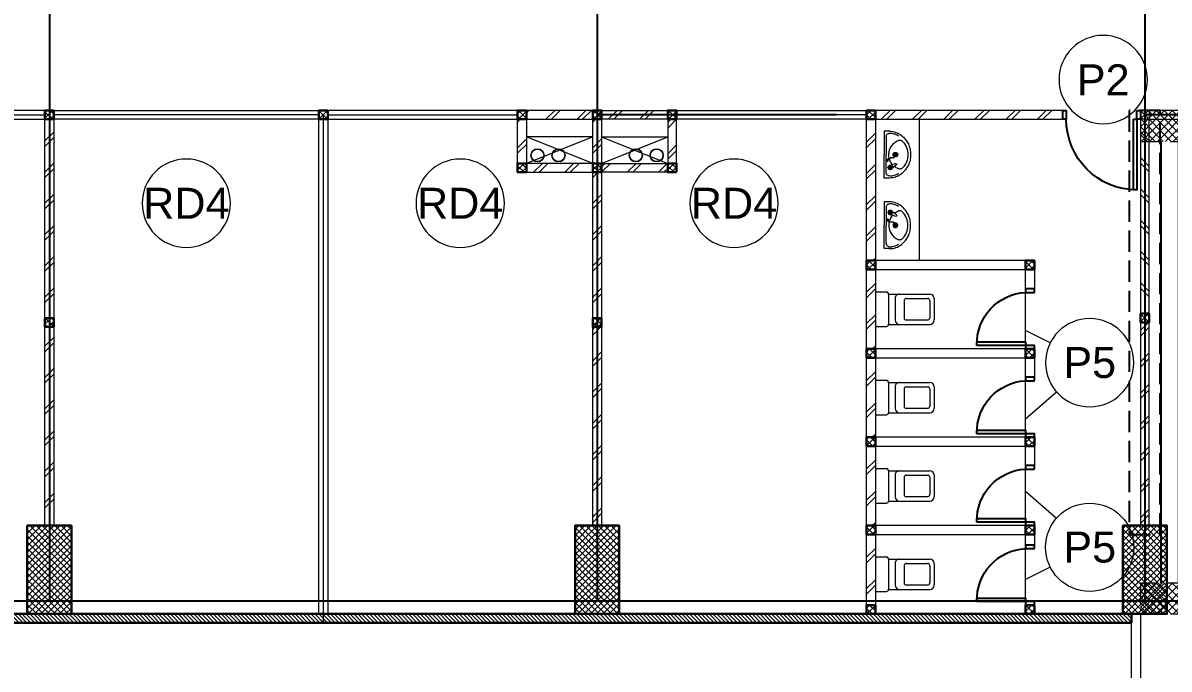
# Model space of a CAD drawing. Header units: millimetres. Extents: x -108 to 357, y -17 to 192.
# Drawn here: x 139.47 to 152.45, y 42.62 to 49.94 of the extents above; entities that cross this region are included whole.
import ezdxf
from ezdxf.enums import TextEntityAlignment as Align

# ---------------------------------------------------------------- set-up
doc = ezdxf.new("R2010")
doc.units = ezdxf.units.MM
doc.linetypes.add('ACAD_ISO02W100', pattern=[15, 12, -3])
doc.layers.get('defpoints').update_dxf_attribs({"color": 1})
doc.layers.add('AR_BETON', color=150, linetype='Continuous')
doc.layers.add('Kusen', color=30, linetype='Continuous')
for name, color, linetype, lineweight in [('ars', 11, 'Continuous', 0), ('ars @ 1', 11, 'Continuous', 0), ('KOL', 1, 'Continuous', 30), ('KOLOM', 4, 'Continuous', 9), ('lan', 7, 'Continuous', 15), ('LIFT', 15, 'Continuous', 15), ('NOT', 7, 'Continuous', 20), ('SANITAIR', 15, 'Continuous', 9), ('tem', 5, 'Continuous', 20), ('u', 6, 'Continuous', 20)]:
    doc.layers.add(name, color=color, linetype=linetype, lineweight=lineweight)
doc.layers.add('as', color=1, linetype='Continuous', plot=False)
doc.layers.add('POLYLINE TPAK', color=4, linetype='Continuous', lineweight=20, plot=False)
doc.styles.add('S', font='simplex', dxfattribs={"width": 0.75})
doc.styles.get("Standard").update_dxf_attribs({"font": 'arial.ttf'})
pattern_1 = [(225, (0.63436, 58.09238), (0.1767767, -0.1767767), []), (225, (0.57186, 58.09238), (0.1767767, -0.1767767), [])]
pattern_2 = [(45, (21.54994, -6.0569), (-0.1767767, 0.1767767), []), (45, (21.61244, -6.0569), (-0.1767767, 0.1767767), [])]
pattern_3 = [(45, (23.27994, -1.9569), (-0.1767767, 0.1767767), []), (45, (23.34244, -1.9569), (-0.1767767, 0.1767767), [])]
pattern_4 = [(45, (23.27994, -2.5569), (-0.1767767, 0.1767767), []), (45, (23.34244, -2.5569), (-0.1767767, 0.1767767), [])]

# ---------------------------------------------------------------- blocks, each defined once
blk = doc.blocks.new('NAV')
blk.add_circle((0, -0.4), 0.4)
at = {"style": 'S', "width": 0.75, "flags": 4}
blk.add_attdef('AV', text='', height=0.3, dxfattribs=at).set_placement((0, -0.4), align=Align.MIDDLE)
blk = doc.blocks.new('k2')
at = {"layer": 'ars'}
h = blk.add_hatch(dxfattribs=at)
h.set_pattern_fill('_USER', color=256, scale=0.05, angle=45, double=1, pattern_type=0)
h.set_pattern_definition([(45, (0, -5), (-0.03535534, 0.03535534), []), (135, (0, -5), (-0.03535534, -0.03535534), [])])
h.paths.add_polyline_path([(-0.25, -0.5), (0.25, -0.5), (0.25, 0.5), (-0.25, 0.5)])
at = {"layer": 'KOL'}
blk.add_lwpolyline([(-0.25, -0.5), (0.25, -0.5), (0.25, 0.5), (-0.25, 0.5)], close=True, dxfattribs=at)
blk = doc.blocks.new('K 10.10')
at = {"layer": 'ars'}
h = blk.add_hatch(dxfattribs=at)
h.set_pattern_fill('_USER', color=256, scale=0.05, angle=45, double=1, pattern_type=0)
h.set_pattern_definition([(45, (0, 0), (-0.035355339, 0.035355339), []), (135, (0, 0), (-0.035355339, -0.035355339), [])])
h.paths.add_polyline_path([(1560.538, 1380.407), (1560.638, 1380.407), (1560.638, 1380.507), (1560.538, 1380.507)])
at = {"layer": 'KOL'}
blk.add_lwpolyline([(1560.538, 1380.407), (1560.638, 1380.407), (1560.638, 1380.507), (1560.538, 1380.507)], close=True, dxfattribs=at)
blk = doc.blocks.new('P.60')
at = {"layer": 'Kusen'}
for points in [[(1472.835, 997.535), (1472.875, 997.535), (1472.875, 997.435), (1472.835, 997.435)], [(1473.475, 997.535), (1473.515, 997.535), (1473.515, 997.435), (1473.475, 997.435)], [(1472.875, 996.885), (1472.915, 996.885), (1472.915, 997.435), (1472.875, 997.435)]]:
    blk.add_lwpolyline(points, close=True, dxfattribs=at)
blk.add_arc((1472.895, 997.466), 0.581, 268.0266, 356.9943, dxfattribs=at)
blk = doc.blocks.new('WASHTAFEL')
for points in [[(0.103, 0.217), (0.119, 0.228), (0.134, 0.237), (0.15, 0.246), (0.167, 0.252), (0.184, 0.258), (0.202, 0.262), (0.22, 0.264), (0.24, 0.265)], [(0.24, 0.265), (0.299, 0.265)], [(0.299, 0.265), (0.299, 0)], [(0, 0), (0, 0.016), (0.001, 0.031), (0.004, 0.047), (0.006, 0.063), (0.01, 0.077), (0.015, 0.092), (0.025, 0.12), (0.041, 0.146), (0.05, 0.16), (0.059, 0.172), (0.069, 0.184), (0.08, 0.196), (0.091, 0.206), (0.103, 0.217)], [(0.03, 0), (0.031, 0.021), (0.034, 0.041), (0.039, 0.062), (0.046, 0.081), (0.054, 0.099), (0.065, 0.117), (0.077, 0.134), (0.091, 0.15)], [(0.091, 0.15), (0.097, 0.155), (0.102, 0.159), (0.108, 0.161), (0.114, 0.162), (0.12, 0.163), (0.127, 0.163), (0.133, 0.162), (0.139, 0.16)], [(0.138, 0.213), (0.15, 0.222), (0.162, 0.228), (0.174, 0.232), (0.188, 0.237), (0.201, 0.24), (0.214, 0.242), (0.228, 0.242), (0.242, 0.241)], [(0.139, 0.16), (0.15, 0.155), (0.162, 0.149), (0.172, 0.143), (0.182, 0.134)], [(0.16, 0.117), (0.212, 0.157)], [(0.208, 0.14), (0.206, 0.142), (0.203, 0.143), (0.202, 0.146), (0.203, 0.15), (0.206, 0.151), (0.207, 0.151), (0.208, 0.151), (0.209, 0.151)], [(0.208, 0.145), (0.208, 0.142), (0.209, 0.137), (0.212, 0.133), (0.214, 0.13), (0.218, 0.127), (0.222, 0.125), (0.225, 0.123), (0.23, 0.123), (0.235, 0.123), (0.238, 0.125), (0.242, 0.127), (0.246, 0.13), (0.248, 0.133), (0.251, 0.137), (0.252, 0.142), (0.253, 0.145), (0.252, 0.15), (0.251, 0.154), (0.248, 0.159), (0.246, 0.161), (0.242, 0.165), (0.238, 0.166), (0.235, 0.167), (0.23, 0.168), (0.225, 0.167), (0.222, 0.166), (0.218, 0.165), (0.214, 0.161), (0.212, 0.159), (0.209, 0.154), (0.208, 0.15), (0.208, 0.145)], [(0.218, 0.126), (0.215, 0.123), (0.212, 0.123), (0.209, 0.125), (0.208, 0.127), (0.208, 0.131), (0.209, 0.131), (0.209, 0.132), (0.211, 0.133)], [(0.212, 0.157), (0.209, 0.16), (0.211, 0.163), (0.212, 0.166), (0.215, 0.167), (0.218, 0.166), (0.219, 0.165), (0.219, 0.165)], [(0.215, 0.145), (0.217, 0.14), (0.22, 0.136), (0.225, 0.132), (0.23, 0.131), (0.236, 0.132), (0.241, 0.136), (0.243, 0.14), (0.245, 0.145), (0.243, 0.151), (0.241, 0.156), (0.236, 0.159), (0.23, 0.16), (0.225, 0.159), (0.22, 0.156), (0.217, 0.151), (0.215, 0.145)], [(0.224, 0.145), (0.225, 0.14), (0.23, 0.139), (0.235, 0.14), (0.237, 0.145), (0.235, 0.15), (0.23, 0.153), (0.225, 0.15), (0.224, 0.145)], [(0.225, 0.167), (0.226, 0.169), (0.228, 0.172), (0.231, 0.172), (0.234, 0.171), (0.236, 0.168), (0.236, 0.167), (0.236, 0.166)], [(0.249, 0.132), (0.249, 0.13), (0.249, 0.127), (0.248, 0.125), (0.245, 0.123), (0.242, 0.125), (0.241, 0.125), (0.241, 0.125)], [(0.242, 0.241), (0.249, 0.24), (0.255, 0.237), (0.262, 0.234), (0.269, 0.228), (0.272, 0.222), (0.275, 0.215), (0.277, 0.208), (0.277, 0.2)], [(0.242, 0.163), (0.245, 0.165), (0.247, 0.166), (0.251, 0.165), (0.252, 0.161), (0.252, 0.159), (0.251, 0.157), (0.251, 0.156), (0.249, 0.156)], [(0.253, 0.15), (0.255, 0.149), (0.257, 0.146), (0.258, 0.143), (0.255, 0.14), (0.253, 0.138), (0.253, 0.138), (0.252, 0.138)], [(0.277, 0.2), (0.277, 0)], [(0.103, -0.217), (0.091, -0.207), (0.08, -0.196), (0.069, -0.184), (0.059, -0.173), (0.05, -0.16), (0.041, -0.148), (0.025, -0.121), (0.015, -0.092), (0.01, -0.077), (0.006, -0.062), (0.004, -0.046), (0.001, -0.031), (0, -0.016), (0, 0)], [(0.139, -0.161), (0.133, -0.162), (0.127, -0.163), (0.12, -0.163), (0.114, -0.162), (0.108, -0.161), (0.102, -0.159), (0.097, -0.155), (0.091, -0.15), (0.077, -0.134), (0.065, -0.119), (0.054, -0.099), (0.046, -0.081), (0.039, -0.062), (0.034, -0.041), (0.031, -0.022), (0.03, 0)], [(0.246, 0), (0.246, -0.013), (0.243, -0.025), (0.242, -0.039), (0.238, -0.051), (0.234, -0.063), (0.23, -0.075), (0.224, -0.086), (0.218, -0.097), (0.209, -0.107), (0.202, -0.116), (0.194, -0.126), (0.184, -0.133), (0.173, -0.142), (0.162, -0.149), (0.151, -0.155), (0.139, -0.161)], [(0.185, 0.022), (0.19, 0.019), (0.194, 0.016), (0.196, 0.012), (0.197, 0.006), (0.199, 0.002), (0.199, -0.002), (0.197, -0.008), (0.195, -0.012), (0.192, -0.017), (0.189, -0.021), (0.184, -0.023), (0.179, -0.024), (0.174, -0.025), (0.169, -0.025), (0.165, -0.024), (0.16, -0.022), (0.156, -0.019), (0.153, -0.016), (0.15, -0.011), (0.148, -0.006), (0.146, -0.001), (0.146, 0.004), (0.148, 0.008), (0.15, 0.012), (0.156, 0.021), (0.165, 0.025), (0.173, 0.025), (0.182, 0.024)], [(0.162, 0.103), (0.157, 0.11), (0.156, 0.115), (0.16, 0.117)], [(0.179, 0.013), (0.184, 0.01), (0.188, 0.005), (0.188, -0.001), (0.185, -0.006), (0.182, -0.011), (0.178, -0.013), (0.172, -0.015), (0.166, -0.012), (0.162, -0.01), (0.16, -0.004), (0.159, 0.001), (0.16, 0.007), (0.162, 0.011), (0.167, 0.013), (0.172, 0.016), (0.177, 0.015)], [(0.168, 0.1), (0.166, 0.1), (0.162, 0.103)], [(0.168, 0.1), (0.223, 0.123)], [(0.174, 0.002), (0.174, -0.001), (0.172, -0.002), (0.171, 0), (0.171, 0.002)], [(0.172, 0.008), (0.174, 0.006), (0.177, 0.008), (0.174, 0.01), (0.172, 0.008)], [(0.172, 0.004), (0.173, 0.001), (0.176, 0.004), (0.173, 0.006), (0.172, 0.004)], [(0.179, 0.013), (0.179, 0.012), (0.178, 0.01), (0.177, 0.01), (0.174, 0.01), (0.174, 0.012), (0.174, 0.013), (0.177, 0.015), (0.178, 0.015)], [(0.178, 0.017), (0.18, 0.015), (0.183, 0.017), (0.18, 0.019), (0.178, 0.017)], [(0.18, 0.021), (0.183, 0.019), (0.184, 0.021), (0.183, 0.023), (0.18, 0.021)], [(0.183, 0.025), (0.185, 0.023), (0.188, 0.025), (0.185, 0.028), (0.183, 0.025)], [(0.185, 0.03), (0.188, 0.028), (0.19, 0.03), (0.188, 0.031), (0.185, 0.03)], [(0.189, 0.033), (0.191, 0.03), (0.194, 0.033), (0.191, 0.034), (0.189, 0.033)], [(0.194, 0.036), (0.195, 0.034), (0.197, 0.036), (0.195, 0.038), (0.194, 0.036)], [(0.197, 0.038), (0.2, 0.035), (0.202, 0.038), (0.2, 0.04), (0.197, 0.038)], [(0.202, 0.038), (0.205, 0.035), (0.206, 0.038), (0.205, 0.04), (0.202, 0.038)], [(0.203, 0.115), (0.215, 0.098), (0.226, 0.081), (0.235, 0.063), (0.241, 0.042)], [(0.207, 0.036), (0.209, 0.034), (0.212, 0.036), (0.209, 0.039), (0.207, 0.036)], [(0.212, 0.036), (0.214, 0.034), (0.217, 0.036), (0.214, 0.039), (0.212, 0.036)], [(0.217, 0.036), (0.219, 0.034), (0.222, 0.036), (0.219, 0.039), (0.217, 0.036)], [(0.222, 0.038), (0.224, 0.035), (0.226, 0.038), (0.224, 0.04), (0.222, 0.038)], [(0.236, 0.123), (0.235, 0.12), (0.232, 0.119), (0.23, 0.117), (0.228, 0.119), (0.225, 0.121), (0.225, 0.122), (0.225, 0.123)], [(0.226, 0.038), (0.229, 0.035), (0.231, 0.038), (0.229, 0.04), (0.226, 0.038)], [(0.231, 0.039), (0.234, 0.036), (0.236, 0.039), (0.234, 0.041), (0.231, 0.039)], [(0.237, 0.039), (0.238, 0.038), (0.241, 0.039), (0.238, 0.041), (0.237, 0.039)], [(0.241, 0.041), (0.243, 0.039), (0.246, 0.041), (0.243, 0.044), (0.241, 0.041)], [(0.242, 0.039), (0.245, 0.019), (0.246, 0)], [(0.246, 0.044), (0.248, 0.041), (0.249, 0.044), (0.248, 0.046), (0.246, 0.044)], [(0.249, 0.047), (0.251, 0.045), (0.253, 0.047), (0.251, 0.05), (0.249, 0.047)], [(0.253, 0.064), (0.253, 0.061), (0.255, 0.058), (0.258, 0.056), (0.262, 0.056), (0.265, 0.056), (0.268, 0.058), (0.27, 0.061), (0.271, 0.064), (0.27, 0.068), (0.268, 0.071), (0.265, 0.073), (0.262, 0.074), (0.258, 0.073), (0.255, 0.071), (0.253, 0.068), (0.253, 0.064)], [(0.264, 0.056), (0.262, 0.052), (0.259, 0.051), (0.255, 0.052), (0.253, 0.053), (0.253, 0.057), (0.253, 0.058), (0.253, 0.059)], [(0.253, 0.051), (0.254, 0.048), (0.257, 0.051), (0.254, 0.053), (0.253, 0.051)], [(0.255, 0.064), (0.258, 0.061), (0.262, 0.059), (0.265, 0.061), (0.268, 0.064), (0.265, 0.069), (0.262, 0.07), (0.258, 0.069), (0.255, 0.064)], [(0.277, -0.201), (0.277, 0)], [(0.299, -0.264), (0.299, 0)], [(0.24, -0.264), (0.22, -0.264), (0.202, -0.262), (0.184, -0.258), (0.167, -0.252), (0.15, -0.246), (0.134, -0.237), (0.119, -0.228), (0.103, -0.217)], [(0.242, -0.242), (0.228, -0.242), (0.214, -0.242), (0.201, -0.24), (0.188, -0.237), (0.174, -0.234), (0.162, -0.228), (0.15, -0.22), (0.138, -0.214)], [(0.277, -0.201), (0.277, -0.208), (0.275, -0.215), (0.272, -0.222), (0.269, -0.228), (0.262, -0.234), (0.255, -0.237), (0.249, -0.24), (0.242, -0.242)], [(0.24, -0.264), (0.299, -0.264)]]:
    blk.add_lwpolyline(points)
blk = doc.blocks.new('SWC1')
for p, q in [((-0.122, 0.665), (0.122, 0.665)), ((-0.172, 0.15), (-0.172, 0.615)), ((-0.122, 0.35), (-0.122, 0.59)), ((-0.097, 0.615), (0.098, 0.615)), ((0.122, 0.35), (0.122, 0.59)), ((0.173, 0.15), (0.173, 0.615)), ((-0.097, 0.325), (0.098, 0.325)), ((-0.17, 0.15), (0.17, 0.15)), ((-0.122, 0.225), (0.122, 0.225)), ((-0.195, 0), (-0.195, 0.125)), ((-0.195, 0), (0.195, 0)), ((0.195, 0), (0.195, 0.125))]:
    blk.add_line(p, q)
for centre, radius, start, end in [((-0.122, 0.615), 0.05, 90, 180), ((0.122, 0.615), 0.05, 0, 90), ((-0.097, 0.59), 0.025, 90, 180), ((0.098, 0.59), 0.025, 0, 90), ((-0.122, 0.275), 0.05, 180, 270), ((-0.097, 0.35), 0.025, 180, 270), ((0.098, 0.35), 0.025, 270, 0), ((0.122, 0.275), 0.05, 270, 0), ((-0.17, 0.125), 0.025, 90, 180), ((0.17, 0.125), 0.025, 0, 90)]:
    blk.add_arc(centre, radius, start, end)
blk = doc.blocks.new('P.80')
at = {"layer": 'Kusen'}
for points in [[(-69.809, -74.837), (-69.769, -74.837), (-69.769, -74.037), (-69.809, -74.037)], [(-70.609, -74.937), (-70.569, -74.937), (-70.569, -74.837), (-70.609, -74.837)], [(-69.769, -74.937), (-69.729, -74.937), (-69.729, -74.837), (-69.769, -74.837)]]:
    blk.add_lwpolyline(points, close=True, dxfattribs=at)
blk.add_arc((-69.769, -74.837), 0.8, 90, 180, dxfattribs=at)
blk = doc.blocks.new('LIFT PENUMPANG')
at = {"layer": 'LIFT'}
for points in [[(-0.705, 1.955), (-0.705, 1.83), (0.695, 1.83), (0.695, 1.955)], [(-0.835, 1.765), (-0.835, 0.085), (0.825, 0.085), (0.825, 1.765)], [(-0.805, 1.735), (-0.805, 0.235), (-0.455, 0.235), (-0.455, 0.085), (0.445, 0.085), (0.445, 0.235), (0.795, 0.235), (0.795, 1.735)], [(-0.455, 0.085), (0.445, 0.085), (0.445, 0.125), (-0.455, 0.125)], [(-0.455, 0.105), (0.445, 0.105), (0.445, 0.125), (-0.455, 0.125)], [(-0.455, 0.025), (0.445, 0.025), (0.445, 0.065), (-0.455, 0.065)], [(-0.455, 0.045), (0.445, 0.045), (0.445, 0.065), (-0.455, 0.065)], [(-0.455, -0.02), (0.445, -0.02), (0.445, 0.02), (-0.455, 0.02)], [(-0.455, 0), (0.445, 0), (0.445, 0.02), (-0.455, 0.02)], [(-0.01, 0.125), (0, 0.125), (0, 0.085), (-0.01, 0.085)], [(-0.01, 0.065), (0, 0.065), (0, 0.025), (-0.01, 0.025)], [(-0.01, 0.02), (0, 0.02), (0, -0.02), (-0.01, -0.02)]]:
    blk.add_lwpolyline(points, close=True, dxfattribs=at)
for points in [[(-0.455, -0.02), (-0.98, -0.02), (-0.98, 0.065), (0.97, 0.065), (0.97, -0.02), (0.445, -0.02)], [(-0.455, -0.02), (-0.455, -0.065), (-0.53, -0.32)], [(0.445, -0.02), (0.445, -0.065), (0.52, -0.32)]]:
    blk.add_lwpolyline(points, dxfattribs=at)
at = {"layer": 'KOLOM', "extrusion": (0, 0, -1), "zscale": -1, "rotation": 270}
blk.add_blockref('K 10.10', (-1379.877, 1560.318), dxfattribs=at)
at = {"layer": 'KOLOM', "extrusion": (0, 0, -1), "xscale": -1, "zscale": -1, "rotation": 90}
blk.add_blockref('K 10.10', (1379.887, 1560.318), dxfattribs=at)
blk = doc.blocks.new('LIFT TENGAH')
at = {"layer": 'ars'}
h = blk.add_hatch(dxfattribs=at)
h.set_pattern_fill('TEMBOK', color=256, scale=0.25)
h.set_pattern_definition([(45, (25.7678, -10.47464), (-0.1767767, 0.1767767), []), (45, (25.8303, -10.47464), (-0.1767767, 0.1767767), [])])
h.paths.add_polyline_path([(-0.115, 5.07), (-0.015, 5.07), (-0.015, 5.6), (-0.115, 5.6)])
h = blk.add_hatch(dxfattribs=at)
h.set_pattern_fill('TEMBOK', color=256, scale=0.25)
h.set_pattern_definition([(45, (29.5928, -10.47464), (-0.1767767, 0.1767767), []), (45, (29.6553, -10.47464), (-0.1767767, 0.1767767), [])])
h.paths.add_polyline_path([(3.71, 4.4), (3.81, 4.4), (3.81, 5.6), (3.71, 5.6)])
h = blk.add_hatch(dxfattribs=at)
h.set_pattern_fill('TEMBOK', color=256, scale=0.25)
h.set_pattern_definition([(45, (1.7978, -8.52464), (-0.1767767, 0.1767767), []), (45, (1.8603, -8.52464), (-0.1767767, 0.1767767), [])])
h.paths.add_polyline_path([(4.185, 5.6), (3.81, 5.6), (3.81, 5.7), (4.185, 5.7)])
h = blk.add_hatch(dxfattribs=at)
h.set_pattern_fill('TEMBOK', color=256, scale=0.25)
h.set_pattern_definition([(45, (3.0728, -8.52464), (-0.1767767, 0.1767767), []), (45, (3.1353, -8.52464), (-0.1767767, 0.1767767), [])])
h.paths.add_polyline_path([(5.395, 5.6), (5.085, 5.6), (5.085, 5.7), (5.395, 5.7)])
h = blk.add_hatch(dxfattribs=at)
h.set_pattern_fill('TEMBOK', color=256, scale=0.25)
h.set_pattern_definition([(45, (3.9628, -8.52464), (-0.1767767, 0.1767767), []), (45, (4.0253, -8.52464), (-0.1767767, 0.1767767), [])])
h.paths.add_polyline_path([(6.285, 5.6), (6.075, 5.6), (6.075, 5.7), (6.285, 5.7)])
h = blk.add_hatch(dxfattribs=at)
h.set_pattern_fill('TEMBOK', color=256, scale=0.25)
h.set_pattern_definition([(45, (-33.865, -7.775), (-0.1767767, 0.1767767), []), (45, (-33.8025, -7.775), (-0.1767767, 0.1767767), [])])
h.paths.add_polyline_path([(6.285, 5.6), (6.385, 5.6), (6.385, 5.1), (6.285, 5.1)])
h = blk.add_hatch(dxfattribs=at)
h.set_pattern_fill('TEMBOK', color=256, scale=0.25)
h.set_pattern_definition([(45, (30.8678, -10.87464), (-0.1767767, 0.1767767), []), (45, (30.9303, -10.87464), (-0.1767767, 0.1767767), [])])
h.paths.add_polyline_path([(4.985, 4.4), (5.085, 4.4), (5.085, 5.2), (4.985, 5.2)])
h = blk.add_hatch(dxfattribs=at)
h.set_pattern_fill('TEMBOK', color=256, scale=0.25)
h.set_pattern_definition([(45, (-0.87266, -7.475), (-0.1767767, 0.1767767), []), (45, (-0.81016, -7.475), (-0.1767767, 0.1767767), [])])
h.paths.add_polyline_path([(6.385, 3.2), (6.385, 5), (6.285, 5), (6.285, 3.2)])
h = blk.add_hatch(dxfattribs=at)
h.set_pattern_fill('TEMBOK', color=256, scale=0.25)
h.set_pattern_definition([(45, (29.5928, -11.77464), (-0.1767767, 0.1767767), []), (45, (29.6553, -11.77464), (-0.1767767, 0.1767767), [])])
h.paths.add_polyline_path([(3.71, 3.78), (3.81, 3.78), (3.81, 4.3), (3.71, 4.3)])
h = blk.add_hatch(dxfattribs=at)
h.set_pattern_fill('TEMBOK', color=256, scale=0.25)
h.set_pattern_definition([(315, (-4.09, 47.955), (-0.1767767, -0.1767767), []), (315, (-4.0275, 47.955), (-0.1767767, -0.1767767), [])])
h.paths.add_polyline_path([(3.81, 4.4), (3.81, 4.3), (4.305, 4.3), (4.305, 4.4)])
h = blk.add_hatch(dxfattribs=at)
h.set_pattern_fill('TEMBOK', color=256, scale=0.25)
h.set_pattern_definition([(315, (-2.11, 47.955), (-0.1767767, -0.1767767), []), (315, (-2.0475, 47.955), (-0.1767767, -0.1767767), [])])
h.paths.add_polyline_path([(6.285, 4.3), (5.085, 4.3), (5.085, 4.4), (6.285, 4.4)])
h = blk.add_hatch(dxfattribs=at)
h.set_pattern_fill('TEMBOK', color=256, scale=0.25)
h.set_pattern_definition([(45, (25.7678, -13.14964), (-0.1767767, 0.1767767), []), (45, (25.8303, -13.14964), (-0.1767767, 0.1767767), [])])
h.paths.add_polyline_path([(-0.115, 1.875), (-0.015, 1.875), (-0.015, 3.82), (-0.115, 3.82)])
h = blk.add_hatch(dxfattribs=at)
h.set_pattern_fill('TEMBOK', color=256, scale=0.25)
h.set_pattern_definition([(45, (25.7678, -14.92464), (-0.1767767, 0.1767767), []), (45, (25.8303, -14.92464), (-0.1767767, 0.1767767), [])])
h.paths.add_polyline_path([(-0.115, 0.35), (-0.015, 0.35), (-0.015, 0.625), (-0.115, 0.625)])
at = {"layer": 'ars @ 1'}
h = blk.add_hatch(dxfattribs=at)
h.set_pattern_fill('TEMBOK', color=256, scale=0.25)
h.set_pattern_definition([(45, (1555.54661, -439.5552), (-0.176776695, 0.176776695), []), (45, (1555.60911, -439.5552), (-0.176776695, 0.176776695), [])])
h.paths.add_polyline_path([(3.81, 3), (3.81, 2.9), (6.285, 2.9), (6.285, 3)])
h = blk.add_hatch(dxfattribs=at)
h.set_pattern_fill('TEMBOK', color=256, scale=0.25)
h.set_pattern_definition([(45, (1555.45412, -401.6752), (-0.176776695, 0.176776695), []), (45, (1555.51662, -401.6752), (-0.176776695, 0.176776695), [])])
h.paths.add_polyline_path([(6.285, 0.1), (6.385, 0.1), (6.385, 2.4), (6.285, 2.4)])
h = blk.add_hatch(dxfattribs=at)
h.set_pattern_fill('TEMBOK', color=256, scale=0.25)
h.set_pattern_definition([(315, (1555.01661, 442.5552), (-0.176776695, -0.176776695), []), (315, (1555.07911, 442.5552), (-0.176776695, -0.176776695), [])])
h.paths.add_polyline_path([(3.81, 0.1), (3.71, 0.1), (3.71, 0.775), (3.81, 0.775)])
h = blk.add_hatch(dxfattribs=at)
h.set_pattern_fill('TEMBOK', color=256, scale=0.25)
h.set_pattern_definition([(315, (1555.54661, 442.5552), (-0.176776695, -0.176776695), []), (315, (1555.60911, 442.5552), (-0.176776695, -0.176776695), [])])
h.paths.add_polyline_path([(4.088, 0), (4.088, 0.1), (3.81, 0.1), (3.81, 0)])
at = {"layer": 'KOLOM'}
h = blk.add_hatch(dxfattribs=at)
h.set_pattern_fill('ANSI37', color=256, scale=0.02, style=0)
h.set_pattern_definition([(45, (244.1281, -148.2583), (-0.04490128, 0.04490128), []), (135, (244.1281, -148.2583), (-0.04490128, -0.04490128), [])])
h.paths.add_polyline_path([(0, 5.35), (0, 5.7), (-2.91, 5.7), (-2.91, 5.35)])
h = blk.add_hatch(dxfattribs=at)
h.set_pattern_fill('ANSI37', color=256, scale=0.02, style=0)
h.set_pattern_definition([(45, (244.1281, -153.6083), (-0.04490128, 0.04490128), []), (135, (244.1281, -153.6083), (-0.04490128, -0.04490128), [])])
h.paths.add_polyline_path([(0, 0), (0, 0.35), (-2.91, 0.35), (-2.91, 0)])
h = blk.add_hatch(dxfattribs=at)
h.set_pattern_fill('ANSI37', color=256, scale=0.02, style=0)
h.set_pattern_definition([(45, (250.513103, -153.6083), (-0.04490128, 0.04490128), []), (135, (250.513103, -153.6083), (-0.04490128, -0.04490128), [])])
h.paths.add_polyline_path([(4.088, 0.35), (4.088, 0), (6.385, 0), (6.385, 0.35)])
for p, q in [((5.995, 5.7), (5.435, 5.7)), ((6.035, 5.6), (5.435, 5.6)), ((4.985, 4.4), (3.81, 5.4)), ((3.81, 4.4), (4.985, 5.2))]:
    blk.add_line(p, q)
for points in [[(3.81, 5.4), (4.185, 5.4)], [(6.285, 5.4), (5.047, 4.4)], [(5.085, 5.4), (6.285, 5.4)], [(5.085, 5.4), (6.285, 4.4)]]:
    blk.add_lwpolyline(points)
at = {"layer": 'AR_BETON'}
for p, q in [((-2.675, 5.35), (-2.675, 0.35)), ((-2.475, 5.35), (-2.475, 0.35))]:
    blk.add_line(p, q, dxfattribs=at)
for points in [[(-0.365, 2.991), (-0.365, 3.297), (-0.165, 3.297), (-0.165, 2.997), (-0.115, 2.997), (-0.115, 3.347), (-0.265, 3.397), (-0.265, 3.447), (-0.355, 3.447), (-0.355, 3.397), (-0.415, 3.397), (-0.415, 2.991), (-0.365, 2.991)], [(-0.365, 3.297), (-0.365, 2.945)], [(-0.365, 2.397), (-0.365, 2.75)], [(-0.365, 2.704), (-0.365, 2.397), (-0.165, 2.397), (-0.165, 2.697), (-0.115, 2.697), (-0.115, 2.347), (-0.265, 2.297), (-0.265, 2.247), (-0.355, 2.247), (-0.355, 2.297), (-0.415, 2.297), (-0.415, 2.704), (-0.365, 2.704)]]:
    blk.add_lwpolyline(points, dxfattribs=at)
blk.add_lwpolyline([(-2.475, 2.75), (-0.115, 2.75), (-0.115, 2.945), (-2.475, 2.945)], close=True, dxfattribs=at)
at = {"layer": 'ars'}
for p, q in [((6.412, 4.25), (6.385, 4.25)), ((6.412, 4.25), (6.385, 4.25)), ((6.425, 0.144), (6.425, 4.225)), ((6.488, 0.206), (6.488, 4.225)), ((6.425, 3.95), (6.385, 3.95)), ((6.425, 3.65), (6.385, 3.65)), ((6.425, 3.35), (6.385, 3.35)), ((6.425, 3.05), (6.385, 3.05)), ((6.425, 2.75), (6.385, 2.75)), ((6.425, 2.45), (6.385, 2.45)), ((6.425, 2.15), (6.385, 2.15)), ((6.425, 1.85), (6.385, 1.85))]:
    blk.add_line(p, q, dxfattribs=at)
for radius, start, end in [(0.0512, 307.5719, 232.4281), (0.0312, 0, 180)]:
    blk.add_arc((6.456, 4.225), radius, start, end, dxfattribs=at)
at = {"layer": 'as'}
for p, q in [((-0.065, 0.05), (-0.065, 5.55)), ((3.76, 0.05), (3.76, 5.55))]:
    blk.add_line(p, q, dxfattribs=at)
at = {"layer": 'defpoints', "color": 2, "linetype": 'ACAD_ISO02W100', "ltscale": 0.02}
blk.add_lwpolyline([(-3.035, 4.8), (-2.685, 4.8), (-2.685, 0), (-3.035, 0)], close=True, dxfattribs=at)
at = {"layer": 'KOLOM', "linetype": 'ACAD_ISO02W100', "ltscale": 0.02}
for points in [[(-2.91, 5.7), (0, 5.7), (0, 5.35), (-2.91, 5.35)], [(-2.91, 0.35), (0, 0.35), (0, 0), (-2.91, 0)], [(4.088, 0.35), (6.385, 0.35), (6.385, 0), (4.088, 0)]]:
    blk.add_lwpolyline(points, close=True, dxfattribs=at)
at = {"layer": 'Kusen'}
for points in [[(3.71, 3.78), (3.71, 3.74), (3.81, 3.74), (3.81, 3.78)], [(3.71, 3.04), (3.71, 3), (3.81, 3), (3.81, 3.04)], [(3.81, 3.08), (3.81, 3.04), (4.51, 3.04), (4.51, 3.08)]]:
    blk.add_lwpolyline(points, close=True, dxfattribs=at)
blk.add_arc((3.81, 3.04), 0.7, 0, 90, dxfattribs=at)
at = {"layer": 'lan'}
for p, q in [((6.425, 4.15), (6.385, 4.15)), ((6.425, 3.85), (6.385, 3.85)), ((3.71, 3.74), (3.71, 3.04)), ((6.425, 3.55), (6.385, 3.55)), ((6.425, 3.25), (6.385, 3.25)), ((6.425, 2.95), (6.385, 2.95)), ((6.425, 2.65), (6.385, 2.65)), ((6.425, 2.35), (6.385, 2.35)), ((6.425, 2.05), (6.385, 2.05)), ((6.425, 1.75), (6.385, 1.75))]:
    blk.add_line(p, q, dxfattribs=at)
at = {"layer": 'tem'}
for points in [[(3.81, 4.4), (3.71, 4.4), (3.71, 5.6), (3.81, 5.6)], [(4.185, 5.6), (3.81, 5.6), (3.81, 5.7), (4.185, 5.7)], [(5.395, 5.6), (5.085, 5.6), (5.085, 5.7), (5.395, 5.7)], [(6.285, 5.6), (6.075, 5.6), (6.075, 5.7), (6.285, 5.7)], [(6.385, 4.4), (6.385, 5.6), (6.285, 5.6), (6.285, 4.4)], [(-0.015, 5.07), (-0.115, 5.07), (-0.115, 5.35), (-0.015, 5.35)], [(5.085, 4.4), (4.985, 4.4), (4.985, 5.2), (5.085, 5.2)], [(3.81, 3.78), (3.71, 3.78), (3.71, 4.3), (3.81, 4.3)], [(4.305, 4.3), (3.81, 4.3), (3.81, 4.4), (4.305, 4.4)], [(4.345, 4.4), (4.945, 4.4), (4.945, 4.3), (4.345, 4.3)], [(6.285, 4.3), (5.085, 4.3), (5.085, 4.4), (6.285, 4.4)], [(6.385, 3), (6.385, 4.3), (6.285, 4.3), (6.285, 3)], [(-0.015, 1.875), (-0.115, 1.875), (-0.115, 3.82), (-0.015, 3.82)], [(3.81, 3), (3.81, 2.9), (6.285, 2.9), (6.285, 3)], [(3.81, 2.025), (3.71, 2.025), (3.71, 2.9), (3.81, 2.9)], [(6.285, 0.35), (6.385, 0.35), (6.385, 2.9), (6.285, 2.9)], [(-0.015, 0.35), (-0.115, 0.35), (-0.115, 0.7), (-0.015, 0.7)], [(3.81, 0.1), (3.71, 0.1), (3.71, 0.775), (3.81, 0.775)], [(3.81, 0), (3.81, 0.1), (4.088, 0.1), (4.088, 0)]]:
    blk.add_lwpolyline(points, close=True, dxfattribs=at)
for p, rotation in [((-0.335, 4.45), 90), ((4.03, 1.395), 270)]:
    blk.add_blockref('LIFT PENUMPANG', p, dxfattribs=dict(rotation=rotation))
at = {"xscale": -1, "rotation": 90}
blk.add_blockref('LIFT PENUMPANG', (-0.335, 1.32), dxfattribs=at)
at = {"layer": 'KOLOM', "extrusion": (0, 0, -1), "xscale": -1, "zscale": -1, "rotation": 180}
for p in [(-1564.348, 1386.107), (-1566.923, 1386.107), (-1564.348, 1384.807), (-1565.623, 1384.807), (-1566.923, 1384.807), (-1564.348, 1383.407), (-1566.923, 1383.407), (-1564.348, 1380.507)]:
    blk.add_blockref('K 10.10', p, dxfattribs=at)
at = {"layer": 'Kusen', "rotation": 180}
blk.add_blockref('P.60', (1478.91, 1003.135), dxfattribs=at)
at = {"layer": 'Kusen', "xscale": -1}
blk.add_blockref('P.60', (1477.82, -993.135), dxfattribs=at)
blk = doc.blocks.new('A-2')
at = {"layer": 'ars'}
h = blk.add_hatch(dxfattribs=at)
h.set_pattern_fill('ANSI31', color=256, scale=0.25, angle=180, style=0)
h.set_pattern_definition([(135, (-37.18285, 49.56774), (0.022097087, 0.022097087), [])])
h.paths.add_polyline_path([(-5.983, 43.768), (-37.083, 43.768), (-37.183, 43.768), (-37.183, 49.568), (-37.083, 49.568), (-37.083, 43.868), (-5.983, 43.868)])
h = blk.add_hatch(dxfattribs=at)
h.set_pattern_fill('TEMBOK', color=256, scale=0.25)
h.set_pattern_definition(pattern_4)
h.paths.add_polyline_path([(-12.833, 49.568), (-12.083, 49.568), (-12.083, 49.468), (-12.833, 49.468)])
h = blk.add_hatch(dxfattribs=at)
h.set_pattern_fill('TEMBOK', color=256, scale=0.25)
h.set_pattern_definition(pattern_4)
h.paths.add_polyline_path([(-11.233, 49.568), (-11.983, 49.568), (-11.983, 49.468), (-11.233, 49.468)])
h = blk.add_hatch(dxfattribs=at)
h.set_pattern_fill('TEMBOK', color=256, scale=0.25)
h.set_pattern_definition([(225, (34.46715, 56.74275), (0.1767767, -0.1767767), []), (225, (34.40465, 56.74275), (0.1767767, -0.1767767), [])])
h.paths.add_polyline_path([(-8.883, 49.568), (-6.763, 49.568), (-6.763, 49.468), (-8.883, 49.468)])
h = blk.add_hatch(dxfattribs=at)
h.set_pattern_fill('TEMBOK', color=256, scale=0.25)
h.set_pattern_definition([(225, (56.16715, 53.01774), (0.1767767, -0.1767767), []), (225, (56.10465, 53.01774), (0.1767767, -0.1767767), [])])
h.paths.add_polyline_path([(-18.183, 47.218), (-18.283, 47.218), (-18.283, 49.468), (-18.183, 49.468)])
h = blk.add_hatch(dxfattribs=at)
h.set_pattern_fill('TEMBOK', color=256, scale=0.25)
h.set_pattern_definition(pattern_2)
h.paths.add_polyline_path([(-12.833, 49.468), (-12.933, 49.468), (-12.933, 48.968), (-12.833, 48.968)])
h = blk.add_hatch(dxfattribs=at)
h.set_pattern_fill('TEMBOK', color=256, scale=0.25)
h.set_pattern_definition([(45, (22.39994, -6.0569), (-0.1767767, 0.1767767), []), (45, (22.46244, -6.0569), (-0.1767767, 0.1767767), [])])
h.paths.add_polyline_path([(-11.983, 49.468), (-12.083, 49.468), (-12.083, 48.968), (-11.983, 48.968)])
h = blk.add_hatch(dxfattribs=at)
h.set_pattern_fill('TEMBOK', color=256, scale=0.25)
h.set_pattern_definition(pattern_2)
h.paths.add_polyline_path([(-11.233, 49.468), (-11.133, 49.468), (-11.133, 48.968), (-11.233, 48.968)])
h = blk.add_hatch(dxfattribs=at)
h.set_pattern_fill('TEMBOK', color=256, scale=0.25)
h.set_pattern_definition([(225, (-1.63269, 59.44275), (0.1767767, -0.1767767), []), (225, (-1.69519, 59.44275), (0.1767767, -0.1767767), [])])
h.paths.add_polyline_path([(-8.983, 49.468), (-8.983, 47.868), (-8.883, 47.868), (-8.883, 49.468)])
h = blk.add_hatch(dxfattribs=at)
h.set_pattern_fill('TEMBOK', color=256, scale=0.25)
h.set_pattern_definition([(315, (-80.23285, 53.01774), (-0.1767767, -0.1767767), []), (315, (-80.17035, 53.01774), (-0.1767767, -0.1767767), [])])
h.paths.add_polyline_path([(-5.883, 47.268), (-5.783, 47.268), (-5.783, 49.468), (-5.883, 49.468)])
h = blk.add_hatch(dxfattribs=at)
h.set_pattern_fill('TEMBOK', color=256, scale=0.25)
h.set_pattern_definition(pattern_3)
h.paths.add_polyline_path([(-12.833, 48.968), (-12.083, 48.968), (-12.083, 48.868), (-12.833, 48.868)])
h = blk.add_hatch(dxfattribs=at)
h.set_pattern_fill('TEMBOK', color=256, scale=0.25)
h.set_pattern_definition(pattern_3)
h.paths.add_polyline_path([(-11.233, 48.968), (-11.983, 48.968), (-11.983, 48.868), (-11.233, 48.868)])
h = blk.add_hatch(dxfattribs=at)
h.set_pattern_fill('TEMBOK', color=256, scale=0.25)
h.set_pattern_definition([(225, (62.36715, 53.01774), (0.1767767, -0.1767767), []), (225, (62.30465, 53.01774), (0.1767767, -0.1767767), [])])
h.paths.add_polyline_path([(-11.983, 47.218), (-12.083, 47.218), (-12.083, 48.868), (-11.983, 48.868)])
h = blk.add_hatch(dxfattribs=at)
h.set_pattern_fill('TEMBOK', color=256, scale=0.25)
h.set_pattern_definition([(225, (-1.63269, 57.74273), (0.1767767, -0.1767767), []), (225, (-1.69519, 57.74273), (0.1767767, -0.1767767), [])])
h.paths.add_polyline_path([(-8.983, 47.768), (-8.983, 46.868), (-8.883, 46.868), (-8.883, 47.768)])
h = blk.add_hatch(dxfattribs=at)
h.set_pattern_fill('TEMBOK', color=256, scale=0.25)
h.set_pattern_definition(pattern_1)
h.paths.add_polyline_path([(-18.183, 44.868), (-18.283, 44.868), (-18.283, 47.118), (-18.183, 47.118)])
h = blk.add_hatch(dxfattribs=at)
h.set_pattern_fill('TEMBOK', color=256, scale=0.25)
h.set_pattern_definition(pattern_1)
h.paths.add_polyline_path([(-11.983, 44.868), (-12.083, 44.868), (-12.083, 47.118), (-11.983, 47.118)])
h = blk.add_hatch(dxfattribs=at)
h.set_pattern_fill('TEMBOK', color=256, scale=0.25)
h.set_pattern_definition([(45, (0.09994, 0.1431), (-0.1767767, 0.1767767), []), (45, (0.16244, 0.1431), (-0.1767767, 0.1767767), [])])
h.paths.add_polyline_path([(-5.883, 44.868), (-5.783, 44.868), (-5.783, 47.168), (-5.883, 47.168)])
h = blk.add_hatch(dxfattribs=at)
h.set_pattern_fill('TEMBOK', color=256, scale=0.25)
h.set_pattern_definition([(225, (-1.63269, 56.74273), (0.1767767, -0.1767767), []), (225, (-1.69519, 56.74273), (0.1767767, -0.1767767), [])])
h.paths.add_polyline_path([(-8.983, 46.768), (-8.983, 45.868), (-8.883, 45.868), (-8.883, 46.768)])
h = blk.add_hatch(dxfattribs=at)
h.set_pattern_fill('TEMBOK', color=256, scale=0.25)
h.set_pattern_definition([(225, (-1.63269, 55.74274), (0.1767767, -0.1767767), []), (225, (-1.69519, 55.74274), (0.1767767, -0.1767767), [])])
h.paths.add_polyline_path([(-8.983, 45.768), (-8.983, 44.868), (-8.883, 44.868), (-8.883, 45.768)])
h = blk.add_hatch(dxfattribs=at)
h.set_pattern_fill('TEMBOK', color=256, scale=0.25)
h.set_pattern_definition([(225, (-1.63269, 54.74274), (0.1767767, -0.1767767), []), (225, (-1.69519, 54.74274), (0.1767767, -0.1767767), [])])
h.paths.add_polyline_path([(-8.983, 44.768), (-8.983, 43.968), (-8.883, 43.968), (-8.883, 44.768)])
for centre, radius in [((-12.707, 49.06), 0.075), ((-12.707, 49.06), 0.071), ((-12.47, 49.06), 0.075), ((-12.47, 49.06), 0.071), ((-11.595, 49.06), 0.075), ((-11.595, 49.06), 0.071), ((-11.359, 49.06), 0.075), ((-11.359, 49.06), 0.071)]:
    blk.add_circle(centre, radius, dxfattribs=at)
at = {"layer": 'as'}
for p, q in [((-18.233, 57.118), (-18.233, 44.018)), ((-12.033, 57.118), (-12.033, 44.018)), ((-5.833, 57.118), (-5.833, 44.018)), ((-9.323, 49.518), (-12.033, 49.518)), ((6.567, 49.518), (-5.833, 49.518)), ((-36.833, 44.018), (37.567, 44.018))]:
    blk.add_line(p, q, dxfattribs=at)
at = {"layer": 'KOL'}
blk.add_lwpolyline([(-5.983, 43.768), (-37.083, 43.768), (-37.183, 43.768), (-37.183, 49.568), (-37.083, 49.568), (-37.083, 43.868), (-5.983, 43.868), (-5.983, 43.768)], dxfattribs=at)
at = {"layer": 'lan'}
for p, q in [((-21.283, 49.518), (-18.283, 49.518)), ((-15.183, 49.518), (-18.183, 49.518)), ((-15.083, 49.518), (-12.933, 49.518)), ((-8.983, 49.518), (-11.133, 49.518)), ((-8.383, 47.868), (-8.383, 49.468)), ((-7.183, 46.948), (-7.183, 47.508)), ((-7.183, 45.948), (-7.183, 46.508)), ((-7.183, 44.948), (-7.183, 45.508)), ((-7.183, 44.008), (-7.183, 44.608))]:
    blk.add_line(p, q, dxfattribs=at)
for points in [[(-18.283, 49.468), (-18.283, 49.568), (-21.283, 49.568), (-21.283, 49.468)], [(-18.183, 49.468), (-18.183, 49.568), (-15.183, 49.568), (-15.183, 49.468)], [(-12.933, 49.468), (-12.933, 49.568), (-15.083, 49.568), (-15.083, 49.468)], [(-11.133, 49.468), (-11.133, 49.568), (-8.983, 49.568), (-8.983, 49.468)], [(-15.083, 43.868), (-15.183, 43.868), (-15.183, 49.468), (-15.083, 49.468)], [(-8.883, 47.768), (-7.183, 47.768), (-7.183, 47.868), (-8.883, 47.868)], [(-7.083, 47.548), (-7.183, 47.548), (-7.183, 47.768), (-7.083, 47.768)], [(-8.883, 46.768), (-7.183, 46.768), (-7.183, 46.868), (-8.883, 46.868)], [(-7.083, 46.548), (-7.183, 46.548), (-7.183, 46.768), (-7.083, 46.768)], [(-8.883, 45.768), (-7.183, 45.768), (-7.183, 45.868), (-8.883, 45.868)], [(-7.083, 45.548), (-7.183, 45.548), (-7.183, 45.768), (-7.083, 45.768)], [(-8.883, 44.768), (-7.183, 44.768), (-7.183, 44.868), (-8.883, 44.868)], [(-7.083, 44.648), (-7.183, 44.648), (-7.183, 44.768), (-7.083, 44.768)], [(-5.883, 43.868), (-5.883, 41.768), (-5.983, 41.768), (-5.983, 43.868)]]:
    blk.add_lwpolyline(points, close=True, dxfattribs=at)
for points in [[(-12.083, 49.268), (-12.833, 48.968)], [(-12.083, 48.968), (-12.833, 49.268)], [(-12.083, 49.268), (-12.833, 49.268)], [(-11.983, 49.268), (-11.232, 48.968)], [(-11.983, 48.968), (-11.233, 49.268)], [(-11.983, 49.268), (-11.233, 49.268)]]:
    blk.add_lwpolyline(points, dxfattribs=at)
at = {"layer": 'POLYLINE TPAK'}
blk.add_lwpolyline([(-15.133, 49.518), (-15.133, 43.768)], dxfattribs=at)
at = {"layer": 'tem'}
for points in [[(-12.833, 49.468), (-12.083, 49.468), (-12.083, 49.568), (-12.833, 49.568)], [(-11.233, 49.468), (-11.983, 49.468), (-11.983, 49.568), (-11.233, 49.568)], [(-3.088, 49.468), (-3.088, 49.568), (-5.783, 49.568), (-5.783, 49.468)], [(-12.833, 48.968), (-12.933, 48.968), (-12.933, 49.468), (-12.833, 49.468)], [(-12.083, 49.468), (-11.983, 49.468), (-11.983, 48.968), (-12.083, 48.968)], [(-11.233, 48.968), (-11.133, 48.968), (-11.133, 49.468), (-11.233, 49.468)], [(-12.083, 48.968), (-12.833, 48.968), (-12.833, 48.868), (-12.083, 48.868)], [(-11.983, 48.968), (-11.233, 48.968), (-11.233, 48.868), (-11.983, 48.868)]]:
    blk.add_lwpolyline(points, close=True, dxfattribs=at)
at = {"layer": 'tem', "ltscale": 2}
for points in [[(-6.763, 49.468), (-6.763, 49.568), (-8.883, 49.568), (-8.883, 49.468)], [(-18.183, 47.218), (-18.283, 47.218), (-18.283, 49.468), (-18.183, 49.468)], [(-8.883, 47.868), (-8.983, 47.868), (-8.983, 49.468), (-8.883, 49.468)], [(-5.883, 47.268), (-5.783, 47.268), (-5.783, 49.468), (-5.883, 49.468)], [(-11.983, 47.218), (-12.083, 47.218), (-12.083, 48.868), (-11.983, 48.868)], [(-8.883, 46.868), (-8.983, 46.868), (-8.983, 47.768), (-8.883, 47.768)], [(-18.183, 44.868), (-18.283, 44.868), (-18.283, 47.118), (-18.183, 47.118)], [(-11.983, 44.868), (-12.083, 44.868), (-12.083, 47.118), (-11.983, 47.118)], [(-5.883, 44.868), (-5.783, 44.868), (-5.783, 47.168), (-5.883, 47.168)], [(-8.883, 45.868), (-8.983, 45.868), (-8.983, 46.768), (-8.883, 46.768)], [(-8.883, 44.868), (-8.983, 44.868), (-8.983, 45.768), (-8.883, 45.768)], [(-8.883, 43.968), (-8.983, 43.968), (-8.983, 44.768), (-8.883, 44.768)]]:
    blk.add_lwpolyline(points, close=True, dxfattribs=at)
at = {"layer": 'KOL', "xscale": -1}
for p in [(-18.233, 44.368), (-12.033, 44.368)]:
    blk.add_blockref('k2', p, dxfattribs=at)
at = {"layer": 'KOL', "xscale": -1, "rotation": 180}
blk.add_blockref('k2', (-5.833, 44.368), dxfattribs=at)
at = {"layer": 'KOLOM', "extrusion": (0, 0, -1), "xscale": -1, "zscale": -1}
for p, rotation in [((1578.821, -1330.939), 359.9999999999999), ((1575.721, -1330.939), 359.9999999999999), ((1572.621, -1330.939), 359.9999999999999), ((1572.621, -1330.939), 359.9999999999999), ((1569.521, -1330.939), 359.9999999999999), ((1569.521, -1330.939), 359.9999999999999), ((1569.521, -1332.639), 359.9999999999999), ((1567.721, -1332.639), 359.9999999999999), ((-1542.355, 1427.625), 180), ((-1548.555, 1427.625), 180), ((1569.521, -1333.639), 359.9999999999999), ((1567.721, -1333.639), 359.9999999999999), ((1569.521, -1334.639), 359.9999999999999), ((1567.721, -1334.639), 359.9999999999999), ((1569.521, -1335.639), 359.9999999999999), ((1567.721, -1335.639), 359.9999999999999), ((1569.521, -1336.539), 359.9999999999999), ((1567.721, -1336.539), 359.9999999999999)]:
    blk.add_blockref('K 10.10', p, dxfattribs=dict(at, rotation=rotation))
at = {"layer": 'KOLOM', "extrusion": (0, 0, -1), "zscale": -1}
for p in [(-1547.705, -1330.939), (-1549.405, -1330.939), (-1547.705, -1331.539), (-1548.555, -1331.539), (-1549.405, -1331.539)]:
    blk.add_blockref('K 10.10', p, dxfattribs=at)
at = {"layer": 'KOLOM', "extrusion": (0, 0, -1), "zscale": -1, "rotation": 180}
blk.add_blockref('K 10.10', (1566.421, 1427.675), dxfattribs=at)
at = {"layer": 'Kusen', "xscale": -1}
for name, p, rotation in [('P.80', (63.847, -25.369), 180), ('P.60', (-1004.618, -1425.967), 270), ('P.60', (-1004.618, -1426.967), 270), ('P.60', (-1004.618, -1427.967), 270), ('P.60', (-1004.618, -1428.867), 270)]:
    blk.add_blockref(name, p, dxfattribs=dict(at, rotation=rotation))
at = {"layer": 'lan', "rotation": 270}
for p in [(-8.883, 47.318), (-8.883, 46.318), (-8.883, 45.318), (-8.883, 44.318)]:
    blk.add_blockref('SWC1', p, dxfattribs=at)
at = {"layer": 'SANITAIR', "rotation": 180}
blk.add_blockref('WASHTAFEL', (-8.484, 49.068), dxfattribs=at)
at = {"layer": 'SANITAIR', "xscale": -1}
blk.add_blockref('WASHTAFEL', (-8.484, 48.268), dxfattribs=at)
at = {"layer": 'u', "xscale": -1, "rotation": 180}
blk.add_blockref('LIFT TENGAH', (-2.973, 49.568), dxfattribs=at)

msp = doc.modelspace()

# ---------------------------------------------------------------- linework, layer by layer
at = {"layer": 'lan'}
for p, q in [((151.10367, 46.31507), (150.82386, 46.45574)), ((150.82386, 45.45575), (151.17385, 45.76152)), ((150.82386, 44.63575), (151.17385, 44.32998)), ((151.10367, 43.77643), (150.82386, 43.63575))]:
    msp.add_line(p, q, dxfattribs=at)

# ---------------------------------------------------------------- block references
msp.add_blockref('A-2', (158.00671, -0.62199))
at = {"layer": 'NOT'}
ref = msp.add_blockref('NAV', (151.70285, 48.79585), dxfattribs=dict(at, xscale=-1.25, yscale=1.25, zscale=1.25, rotation=180))
ref.add_attrib('AV', 'P2', dxfattribs={"layer": '0', "height": 0.35, "flags": 4}).set_placement((151.70285, 49.29585), align=Align.MIDDLE)
ref = msp.add_blockref('NAV', (141.32386, 47.39577), dxfattribs=dict(at, xscale=-1.25, yscale=1.25, zscale=1.25, rotation=180))
ref.add_attrib('AV', 'RD4', dxfattribs={"layer": '0', "height": 0.35, "flags": 4}).set_placement((141.32386, 47.89577), align=Align.MIDDLE)
ref = msp.add_blockref('NAV', (144.42386, 47.39577), dxfattribs=dict(at, xscale=-1.25, yscale=1.25, zscale=1.25, rotation=180))
ref.add_attrib('AV', 'RD4', dxfattribs={"layer": '0', "height": 0.35, "flags": 4}).set_placement((144.42386, 47.89577), align=Align.MIDDLE)
ref = msp.add_blockref('NAV', (147.52386, 47.39577), dxfattribs=dict(at, xscale=-1.25, yscale=1.25, zscale=1.25, rotation=180))
ref.add_attrib('AV', 'RD4', dxfattribs={"layer": '0', "height": 0.35, "flags": 4}).set_placement((147.52386, 47.89577), align=Align.MIDDLE)
ref = msp.add_blockref('NAV', (151.55039, 45.59048), dxfattribs=dict(at, xscale=-1.25, yscale=1.25, zscale=1.25, rotation=180))
ref.add_attrib('AV', 'P5', dxfattribs={"layer": '0', "height": 0.35, "flags": 4}).set_placement((151.55039, 46.09048), align=Align.MIDDLE)
ref = msp.add_blockref('NAV', (151.55039, 44.50101), dxfattribs=dict(at, xscale=1.25, yscale=1.25, zscale=1.25))
ref.add_attrib('AV', 'P5', dxfattribs={"layer": '0', "height": 0.35, "flags": 4}).set_placement((151.55039, 44.00101), align=Align.MIDDLE)

doc.saveas('drawing.dxf')
